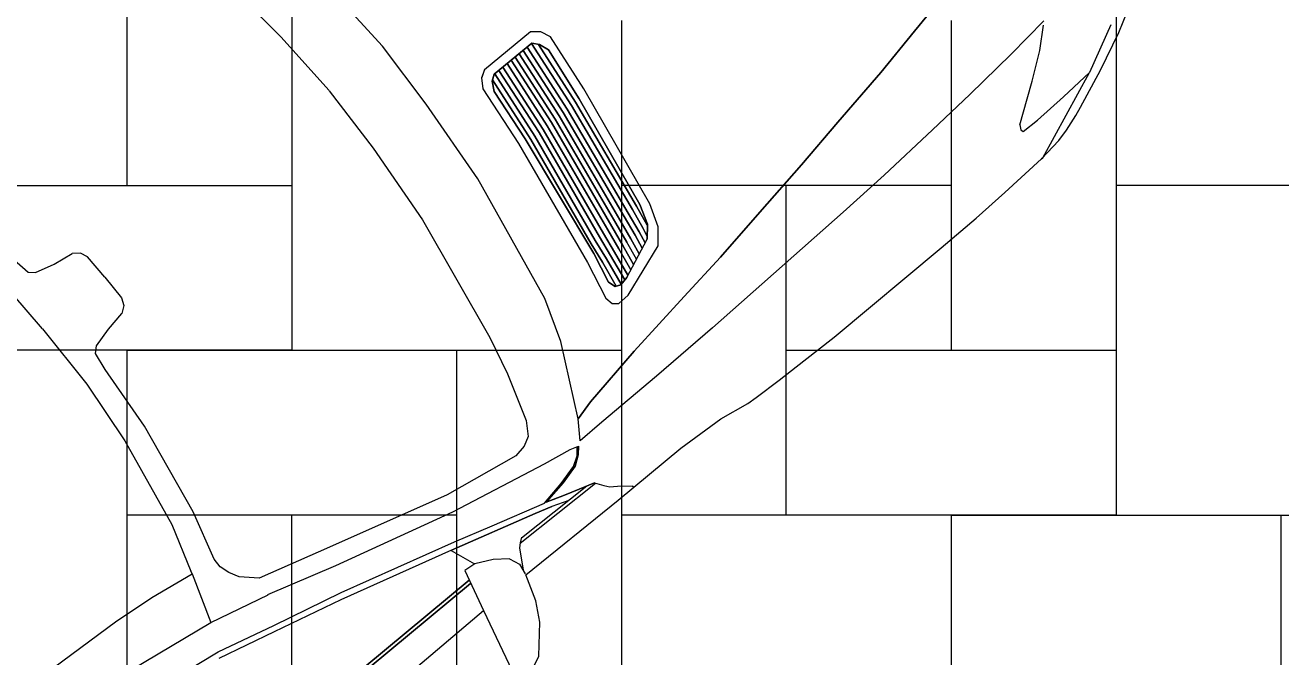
# Model space of a CAD drawing. Header units: millimetres. Extents: x 156050 to 369663, y -269476 to -128786.
# Drawn here: x 263119 to 265404, y -199447 to -198297 of the extents above; entities that cross this region are included whole.
import ezdxf

# ---------------------------------------------------------------- set-up
doc = ezdxf.new("R2010")
doc.units = ezdxf.units.MM
doc.header["$MEASUREMENT"] = 0
doc.set_wipeout_variables(frame=1)
doc.linetypes.add('Wipeout_Contour', pattern=[1000, 0, -1000])
doc.layers.add('Situace - koordinační', color=7, linetype='Continuous')
doc.styles.add('GENEROVANÝ_STYL_1', font='Arial.ttf')
doc.dimstyles.new('GENEROVANÝ_STYL__1', dxfattribs={"dimtxt": 600, "dimasz": 456, "dimexe": 0.18, "dimexo": 0.0625, "dimgap": 0, "dimtad": 1, "dimdec": 0, "dimzin": 0, "dimdsep": 46, "dimtxsty": 'GENEROVANÝ_STYL_1', "dimblk": 'ARROWHEAD_2', "dimblk1": 'ARROWHEAD_2', "dimblk2": 'ARROWHEAD_2', "dimcen": 0.09, "dimse1": 1, "dimse2": 1, "dimclrd": 7, "dimclre": 7, "dimclrt": 7, "dimazin": 0, "dimtfac": 1, "dimtdec": 4, "dimtmove": 2, "dimatfit": 3, "dimfxl": 1, "dimtolj": 1, "dimtzin": 0, "dimarcsym": 0})
doc.dimstyles.new('GENEROVANÝ_STYL__2', dxfattribs={"dimtxt": 600, "dimasz": 456, "dimexe": 0.18, "dimexo": 0.0625, "dimgap": 0, "dimtad": 1, "dimdec": 0, "dimzin": 0, "dimdsep": 46, "dimtxsty": 'GENEROVANÝ_STYL_1', "dimblk": 'ARROWHEAD_2', "dimblk1": 'ARROWHEAD_2', "dimblk2": 'ARROWHEAD_2', "dimcen": 0.09, "dimse1": 1, "dimse2": 1, "dimclrd": 7, "dimclre": 7, "dimclrt": 7, "dimazin": 0, "dimtfac": 1, "dimtdec": 4, "dimtmove": 0, "dimatfit": 3, "dimfxl": 1, "dimtolj": 1, "dimtzin": 0, "dimarcsym": 0})

# ---------------------------------------------------------------- blocks, each defined once
blk = doc.blocks.new('*X11')
at = {"layer": 'Situace - koordinační', "color": 253, "linetype": 'Continuous', "lineweight": 13, "true_color": 0xa8a8a8}
for p, q in [((265104.5, -197689.2), (265104.5, -198589.2)), ((263304.5, -197989.2), (263304.5, -198589.2)), ((263604.5, -197989.2), (263604.5, -198889.2)), ((264204.5, -198289.2), (264204.5, -199189.2)), ((264804.5, -198289.2), (264804.5, -198889.2)), ((265104.5, -198289.2), (265104.5, -199189.2)), ((263004.5, -198589.2), (263604.5, -198589.2)), ((264804.5, -198589.2), (264204.5, -198589.2)), ((264504.5, -199189.2), (264504.5, -198589.2)), ((266004.5, -198589.2), (265104.5, -198589.2)), ((263604.5, -198889.2), (262704.5, -198889.2)), ((263304.5, -198889.2), (264204.5, -198889.2)), ((263304.5, -198889.2), (263304.5, -199789.2)), ((263904.5, -198889.2), (263904.5, -199489.2)), ((264204.5, -198889.2), (264204.5, -199789.2)), ((264504.5, -198889.2), (265104.5, -198889.2)), ((263904.5, -199189.2), (263304.5, -199189.2)), ((263604.5, -199789.2), (263604.5, -199189.2)), ((265104.5, -199189.2), (264204.5, -199189.2)), ((264804.5, -199189.2), (265704.5, -199189.2)), ((264804.5, -199189.2), (264804.5, -200089.2)), ((265404.5, -199189.2), (265404.5, -199789.2))]:
    blk.add_line(p, q, dxfattribs=at)
blk = doc.blocks.new('výplň_1')
at = {"color": 254, "linetype": 'Wipeout_Contour', "lineweight": 0, "ltscale": 14459165.28293714}
blk.add_wipeout([(257736.9, -202722.8), (257704.5, -202761.1), (257472.8, -203118.3), (257287.4, -203501.5), (257151.3, -203904.9), (257066.6, -204322.1), (257034.6, -204746.6), (257055.8, -205171.8), (257129.9, -205591), (257255.7, -205997.7), (257431.3, -206385.5), (257653.9, -206748.4), (293199.4, -249246.5), (293593.1, -249026.5), (259030.8, -207703.9), (259010.1, -207427.9), (259010.7, -207151.1), (259032.5, -206875.2), (259075.4, -206601.8), (259139.1, -206332.5), (259177.9, -206211.2), (260581.5, -208143.5), (260762.6, -208392.9), (294380.6, -248586.5), (294774.4, -248366.5), (262964.5, -210334.7), (261108.9, -208103.2), (260971.3, -207916.8), (260963.2, -207902.5), (260856.1, -207715.7), (260764.9, -207502.7), (260698.9, -207280.6), (260658.9, -207052.4), (260645.5, -206821.1), (260658.9, -206589.8), (260698.9, -206361.5), (260764.9, -206139.4), (260841.1, -205961.6), (261312, -206453), (268416.5, -200545.4), (264580.3, -195932), (259462.5, -200187.6), (257296.6, -202263.4)], dxfattribs=at).dxf.layer = 'Situace - koordinační'
at = {"layer": 'Situace - koordinační', "color": 253, "linetype": 'Continuous', "lineweight": 13, "true_color": 0xa8a8a8}
blk.add_blockref('*X11', (0, 0), dxfattribs=at)
blk = doc.blocks.new('Luxusní auto 2 27')
at = {"layer": 'Situace - koordinační', "color": 253, "linetype": 'Continuous', "lineweight": 13, "true_color": 0xa8a8a8}
for p, q in [((629, 131.5), (643.4, 289.6)), ((503.6, 132), (497.6, 0)), ((503.6, 132), (497.6, 0)), ((623.8, 0.2), (629, 131.5)), ((1261.5, 129.8), (1256.2, 96.1)), ((1302, 0.2), (1304.3, 129.1)), ((1256.2, 96.1), (1246.2, 86.7)), ((1160.9, 62.1), (1173.2, 71)), ((1210.3, 77), (1173.2, 71)), ((1246.2, 86.7), (1210.3, 77)), ((1154.4, 0), (1155.3, 48.2)), ((1155.3, 48.2), (1160.9, 62.1)), ((503.6, -132), (497.6, 0)), ((503.6, -132), (497.6, 0)), ((1154.4, 0), (1155.3, -48.2)), ((623.8, -0.2), (629, -131.5)), ((1302, -0.2), (1304.3, -129.1)), ((1155.3, -48.2), (1160.9, -62.1)), ((1160.9, -62.1), (1173.2, -71)), ((1210.3, -77), (1173.2, -71)), ((1246.2, -86.7), (1210.3, -77)), ((1256.2, -96.1), (1246.2, -86.7)), ((1261.5, -129.8), (1256.2, -96.1)), ((518.1, -296.6), (503.6, -132)), ((518.1, -296.6), (503.6, -132)), ((629, -131.5), (643.4, -289.6)), ((1272.6, -254.6), (1261.5, -129.8)), ((1304.3, -129.1), (1317.3, -252.4)), ((259.1, -164), (273.5, -152.1)), ((273.5, -152.1), (382.2, -151.3)), ((381.9, -151.3), (395, -159.2)), ((382.2, -151.3), (396, -159.5)), ((396, -159.5), (406.6, -176.7)), ((251.5, -182.6), (259.1, -164)), ((265.3, -293.9), (251.5, -182.6)), ((275.7, -180.5), (269.5, -198.4)), ((269.5, -198.4), (275.7, -180.5)), ((285.1, -169.7), (275.7, -180.5)), ((275.7, -180.5), (285.1, -169.7)), ((277.3, -178.9), (292.4, -303.1)), ((292.4, -303.1), (277.3, -178.9)), ((373.9, -168.9), (285.1, -169.7)), ((285.1, -169.7), (373.9, -168.9)), ((285.6, -169.7), (301.9, -303)), ((301.9, -303), (285.6, -169.7)), ((295.8, -169.6), (312.1, -303.1)), ((312.1, -303.1), (295.8, -169.6)), ((321.5, -303), (305.2, -169.6)), ((305.2, -169.6), (321.5, -303)), ((315, -169.5), (331.4, -303.1)), ((331.4, -303.1), (315, -169.5)), ((340.8, -303), (324.5, -169.4)), ((324.5, -169.4), (340.8, -303)), ((333.5, -169.4), (349.8, -303.1)), ((349.8, -303.1), (333.5, -169.4)), ((359.3, -303), (343, -169.4)), ((343, -169.4), (359.3, -303)), ((353.2, -169.4), (369.6, -303.1)), ((369.6, -303.1), (353.2, -169.4)), ((378.9, -303), (362.7, -169.4)), ((362.7, -169.4), (378.9, -303)), ((372.5, -169.4), (388.7, -303.1)), ((388.7, -303.1), (372.5, -169.4)), ((384.5, -176.5), (373.9, -168.9)), ((373.9, -168.9), (384.5, -176.5)), ((398.2, -303), (382.6, -175.3)), ((382.6, -175.3), (398.2, -303)), ((393.6, -193.3), (384.5, -176.5)), ((384.5, -176.5), (393.6, -193.3)), ((406.6, -176.7), (420.4, -294)), ((269.5, -198.4), (283.7, -302.4)), ((283.7, -302.4), (269.5, -198.4)), ((405.7, -295.7), (393.6, -193.3)), ((393.6, -193.3), (405.7, -295.7)), ((1304.3, -431.1), (1272.6, -254.6)), ((1317.3, -252.4), (1349, -424.2)), ((306.9, -531.8), (265.3, -293.9)), ((443, -536.2), (405.7, -295.7)), ((405.7, -295.7), (443, -536.2)), ((420.4, -294), (462.4, -541.1)), ((563.8, -541.7), (518.1, -296.6)), ((563.8, -541.7), (518.1, -296.6)), ((643.4, -289.6), (686.1, -532.4)), ((321.3, -520.8), (283.7, -302.4)), ((283.7, -302.4), (321.3, -520.8)), ((328.3, -519.3), (292.4, -303.1)), ((292.4, -303.1), (328.3, -519.3)), ((301.9, -303), (337.9, -519.3)), ((337.9, -519.3), (301.9, -303)), ((312.1, -303.1), (348.1, -519.3)), ((348.1, -519.3), (312.1, -303.1)), ((357.6, -519.3), (321.5, -303)), ((321.5, -303), (357.6, -519.3)), ((331.4, -303.1), (367.5, -519.3)), ((367.5, -519.3), (331.4, -303.1)), ((377, -519.3), (340.8, -303)), ((340.8, -303), (377, -519.3)), ((349.8, -303.1), (386.1, -519.3)), ((386.1, -519.3), (349.8, -303.1)), ((395.6, -519.3), (359.3, -303)), ((359.3, -303), (395.6, -519.3)), ((369.6, -303.1), (405.9, -519.3)), ((405.9, -519.3), (369.6, -303.1)), ((415.4, -519.3), (378.9, -303)), ((378.9, -303), (415.4, -519.3)), ((388.7, -303.1), (425.7, -519.3)), ((425.7, -519.3), (388.7, -303.1)), ((435.1, -519.3), (398.2, -303)), ((398.2, -303), (435.1, -519.3)), ((1329.9, -522), (1304.3, -431.1)), ((1349, -424.2), (1376.1, -511.5)), ((1541.1, -494.9), (1461.5, -502.9)), ((1720.7, -484.5), (1541.1, -494.9)), ((333.9, -557.4), (321.3, -520.8)), ((321.3, -520.8), (333.9, -557.4)), ((335.4, -558.3), (328.3, -519.3)), ((328.3, -519.3), (335.4, -558.3)), ((337.9, -519.3), (344.9, -558.3)), ((344.9, -558.3), (337.9, -519.3)), ((348.1, -519.3), (354.5, -558.3)), ((354.5, -558.3), (348.1, -519.3)), ((363.9, -558.3), (357.6, -519.3)), ((357.6, -519.3), (363.9, -558.3)), ((367.5, -519.3), (373.8, -558.3)), ((373.8, -558.3), (367.5, -519.3)), ((383.3, -558.3), (377, -519.3)), ((377, -519.3), (383.3, -558.3)), ((386.1, -519.3), (392.9, -558.3)), ((392.9, -558.3), (386.1, -519.3)), ((402.4, -558.3), (395.6, -519.3)), ((395.6, -519.3), (402.4, -558.3)), ((412.2, -558.3), (405.9, -519.3)), ((405.9, -519.3), (412.2, -558.3)), ((415.4, -519.3), (421.7, -558.3)), ((421.7, -558.3), (415.4, -519.3)), ((425.7, -519.3), (431.5, -558.3)), ((431.5, -558.3), (425.7, -519.3)), ((441, -558.3), (435.1, -519.3)), ((435.1, -519.3), (441, -558.3)), ((1330.4, -539.9), (1329.9, -522)), ((1376.1, -511.5), (1377.5, -517)), ((1377.5, -517), (1376.1, -511.5)), ((1377.3, -516.7), (1377.3, -516.7)), ((1461.5, -502.9), (1377.5, -517)), ((1377.5, -517), (1408, -606.8)), ((322, -573.5), (306.9, -531.8)), ((455.7, -593), (443, -536.2)), ((443, -536.2), (455.7, -593)), ((462.4, -541.1), (478.1, -612)), ((591.6, -620.5), (563.8, -541.7)), ((591.6, -620.5), (563.8, -541.7)), ((686.1, -532.4), (703.6, -603.8)), ((1324.8, -557.8), (1330.4, -539.9)), ((-264.5, -598.2), (-403.5, -571)), ((-403.5, -571), (-264.5, -598.2)), ((351.5, -577.8), (333.9, -557.4)), ((333.9, -557.4), (351.5, -577.8)), ((335.6, -559.4), (335.4, -558.3)), ((335.4, -558.3), (335.6, -559.4)), ((344.9, -558.3), (348.5, -574)), ((348.5, -574), (344.9, -558.3)), ((354.5, -558.3), (358.9, -580.8)), ((358.9, -580.8), (354.5, -558.3)), ((363.9, -558.3), (369.2, -584.9)), ((369.2, -584.9), (363.9, -558.3)), ((373.8, -558.3), (379.9, -589.3)), ((379.9, -589.3), (373.8, -558.3)), ((390.1, -593.4), (383.3, -558.3)), ((392.9, -558.3), (400.1, -597.8)), ((400.1, -597.8), (392.9, -558.3)), ((410.2, -601.8), (402.4, -558.3)), ((402.4, -558.3), (410.2, -601.8)), ((420.5, -606.1), (412.2, -558.3)), ((412.2, -558.3), (420.5, -606.1)), ((421.7, -558.3), (430.4, -608.8)), ((430.4, -608.8), (421.7, -558.3)), ((431.5, -558.3), (440.5, -610.8)), ((440.5, -610.8), (431.5, -558.3)), ((449.5, -607.9), (441, -558.3)), ((441, -558.3), (449.5, -607.9)), ((1315.1, -575.6), (1324.8, -557.8)), ((343.8, -600), (322, -573.5)), ((424.6, -608), (351.5, -577.8)), ((451.6, -607.1), (455.7, -593)), ((455.7, -593), (451.6, -607.1)), ((1289, -600.8), (1315.1, -575.6)), ((1573.4, -580.5), (1408, -606.8)), ((-169.3, -616.7), (-264.5, -598.2)), ((-264.5, -598.2), (-169.3, -616.7)), ((-51.5, -636), (-169.3, -616.7)), ((-169.3, -616.7), (-51.5, -635.9)), ((443.2, -634.2), (343.8, -600)), ((424.6, -608), (441.8, -611.1)), ((441.8, -611.1), (424.6, -608)), ((441.8, -611.1), (451.6, -607.1)), ((451.6, -607.1), (441.8, -611.1)), ((478.1, -612), (475.5, -627.4)), ((703.6, -603.8), (731.8, -690.6)), ((1154.7, -639.4), (1289, -600.8)), ((1408, -606.8), (1295.8, -634.3)), ((-51.5, -635.9), (49.1, -653.8)), ((49.1, -653.8), (-51.5, -636)), ((465.8, -635), (443.2, -634.2)), ((475.5, -627.4), (465.8, -635)), ((657.2, -749.4), (591.6, -620.5)), ((657.2, -749.4), (591.6, -620.5)), ((929, -702.8), (1154.7, -639.4)), ((1295.7, -634.1), (1166.6, -672.3)), ((1595.6, -631.1), (1432, -656.5)), ((162.7, -671), (49.1, -653.8)), ((49.1, -653.8), (162.7, -671)), ((1432, -656.5), (1323.5, -684.5)), ((270, -688.1), (162.7, -671)), ((162.7, -671), (270, -688.1)), ((1166.6, -672.3), (941.1, -733.4)), ((1323.5, -684.5), (1190.7, -716.4)), ((1330.3, -693.4), (1439, -666.1)), ((366.4, -701.5), (270, -688.1)), ((270, -688.1), (366.4, -701.4)), ((366.4, -701.4), (500.4, -719.4)), ((500.4, -719.4), (366.4, -701.5)), ((731.8, -690.6), (748, -715.7)), ((787.6, -728.3), (929, -702.8)), ((1199.7, -726.2), (1330.3, -693.4)), ((474.8, -715.9), (474.8, -716)), ((474.8, -716), (474.8, -715.9)), ((476, -716.1), (476, -716.1)), ((620.2, -739.5), (500.4, -719.4)), ((500.4, -719.4), (620.2, -739.4)), ((748, -715.7), (764.4, -724.7)), ((764.4, -724.7), (787.6, -728.3)), ((1190.7, -716.4), (973.7, -777.3)), ((987.5, -785.6), (1199.7, -726.2)), ((-457.5, -733.9), (-372.8, -742.4)), ((-417.3, -770.6), (-451.7, -739.6)), ((-372.8, -742.4), (-268.4, -750.9)), ((-268.4, -750.9), (-174.9, -756.9)), ((620.2, -739.4), (657.2, -749.4)), ((657.2, -749.4), (620.2, -739.5)), ((639.3, -744.6), (639.3, -744.5)), ((680, -782.4), (657.2, -749.4)), ((680, -782.4), (657.2, -749.4)), ((941.1, -733.4), (756.7, -772.5)), ((-370.9, -805), (-417.3, -770.6)), ((-174.9, -756.9), (-54.6, -764.1)), ((-54.6, -764.1), (46, -768.1)), ((46, -768.1), (363.3, -778)), ((756.7, -772.5), (703.8, -782.7)), ((363.3, -778), (498, -780.2)), ((498, -780.2), (627.9, -781.6)), ((627.9, -781.6), (680, -782.4)), ((703.8, -782.7), (688.3, -787.6)), ((688.3, -787.6), (699.1, -799.7)), ((699.1, -799.7), (688.3, -787.6)), ((701.4, -799.7), (691.2, -787.4)), ((699.1, -799.7), (716.6, -811.5)), ((716.6, -811.5), (699.1, -799.7)), ((719.2, -810.1), (701.4, -799.7)), ((902, -798.4), (802.2, -827.7)), ((827.6, -831.3), (987.5, -785.6)), ((987.5, -785.6), (827.6, -831.3)), ((973.7, -777.3), (902, -798.4)), ((987.8, -785.6), (970.9, -831.6)), ((-548.9, -837.4), (-585.6, -817.6)), ((-546.4, -817.5), (-461.3, -859.5)), ((-343.7, -823.6), (-370.9, -805)), ((716.6, -811.5), (752.7, -821)), ((752.7, -821), (716.6, -811.5)), ((756.2, -819.9), (719.2, -810.1)), ((752.7, -821), (798.9, -828.6)), ((798.9, -828.6), (752.7, -821)), ((802.2, -827.7), (756.2, -819.9)), ((-479.4, -868.8), (-548.9, -837.4)), ((-302.9, -851.7), (-343.7, -823.6)), ((765.3, -840), (737.7, -848.9)), ((737.7, -848.9), (765.3, -840)), ((798.9, -828.6), (765.3, -840)), ((765.3, -840), (798.9, -828.6)), ((765.6, -852.4), (795.9, -841.2)), ((795.9, -841.2), (827.6, -831.3)), ((827.6, -831.3), (795.9, -841.2)), ((798.9, -827.2), (798.9, -828.6)), ((798.9, -828.6), (798.9, -827.2)), ((939.8, -847), (970.5, -831.6)), ((970.5, -831.6), (992.2, -829.4)), ((992.2, -829.4), (1012.6, -907.1)), ((-461.3, -859.5), (-461.4, -859.5)), ((-461.3, -859.5), (-461.4, -859.5)), ((-296.4, -924.6), (-461.3, -859.5)), ((-396.5, -862.9), (-461.3, -859.5)), ((-332.7, -865.5), (-396.5, -862.9)), ((-299.7, -864.5), (-332.7, -865.5)), ((-302.9, -851.7), (-298.2, -859.8)), ((-298.2, -859.8), (-299.7, -864.5)), ((708.5, -857.6), (698.8, -872.5)), ((883.2, -855.6), (707.5, -859.2)), ((737.7, -848.9), (708.5, -857.6)), ((708.5, -857.6), (737.7, -848.9)), ((712.6, -856.6), (712.7, -856.6)), ((723.1, -853.3), (875.5, -850)), ((874.2, -849), (882.5, -855)), ((882.5, -855), (889.1, -861.2)), ((889.1, -861.2), (910.4, -896.9)), ((916.4, -865.2), (908.2, -884.3)), ((916.4, -865.2), (939.8, -847)), ((997.4, -848), (1484, -847.6)), ((1484, -847.6), (997.4, -848)), ((1482.2, -853.7), (999.3, -854.3)), ((999.3, -854.3), (1482.2, -853.7)), ((-408.1, -897.3), (-479.4, -868.8)), ((692.1, -881.2), (675, -892.5)), ((698.8, -872.5), (692.1, -881.2)), ((908.2, -884.3), (911.6, -904.2)), ((-392.5, -903.6), (-408.1, -897.3)), ((-362.1, -913.6), (-392.5, -903.6)), ((-339.2, -918.8), (-362.1, -913.6)), ((547.8, -909.5), (457.5, -915.4)), ((695.5, -909.4), (547.8, -909.5)), ((658.9, -909.4), (660.2, -905.9)), ((675, -892.5), (660.2, -905.9)), ((912, -906.7), (695.5, -909.4)), ((928, -954.6), (912, -906.7)), ((1464.3, -910.9), (1012.6, -907.1)), ((1012.6, -907.1), (1049.5, -1050.8)), ((-293.6, -924.6), (-339.2, -918.8)), ((-293.6, -924.6), (-296.4, -924.6)), ((-296.4, -924.6), (-293.6, -924.6)), ((-202.8, -928.8), (-293.6, -924.6)), ((-133, -931.1), (-202.8, -928.8)), ((-49.6, -932.3), (-133, -931.1)), ((204, -932.3), (-49.6, -932.3)), ((274.1, -930.3), (204, -932.3)), ((330.9, -928.7), (274.1, -930.3)), ((383.1, -926.4), (330.9, -928.7)), ((401.9, -924.9), (383.1, -926.4)), ((457.5, -915.4), (401.9, -924.9)), ((947.4, -988.9), (928, -954.6)), ((988.2, -1035.4), (947.4, -988.9)), ((1027.8, -1053.1), (988.2, -1035.4))]:
    blk.add_line(p, q, dxfattribs=at)
blk = doc.blocks.new('*D79')
at = {"layer": 'Situace - koordinační', "color": 7, "linetype": 'Continuous', "lineweight": 13, "transparency": 16777216}
for p, q in [((254939.8, -186266.5), (255576.2, -185630.1)), ((255050.6, -185740.9), (255258, -185948.3)), ((255592.7, -185858.7), (254923.4, -186038)), ((255258, -185948.3), (272009.4, -202699.7)), ((271691.2, -203017.9), (272327.6, -202381.5)), ((271674.8, -202789.4), (272344, -202610.1)), ((272009.4, -202699.7), (272216.9, -202907.2))]:
    blk.add_line(p, q, dxfattribs=at)
at = {"layer": 'Situace - koordinační', "color": 7, "lineweight": 13, "transparency": 16777216, "insert": (262965.9, -193486.5), "char_height": 600, "attachment_point": 7, "rotation": 315, "style": 'GENEROVANÝ_STYL_1'}
blk.add_mtext('\\A1;23\\~690', dxfattribs=at)
blk = doc.blocks.new('ARROWHEAD_2')
at = {"color": 0, "linetype": 'Continuous', "lineweight": 0}
for p, q in [((-0.3781, -0.655), (0.3781, 0.655)), ((0, 0), (-1, 0))]:
    blk.add_line(p, q, dxfattribs=at)
blk = doc.blocks.new('*D80')
at = {"layer": 'Situace - koordinační', "color": 7, "linetype": 'Continuous', "lineweight": 13, "transparency": 16777216}
for p, q in [((257857, -183789.7), (257220.6, -184426.1)), ((257538.8, -184107.9), (257331.4, -183900.5)), ((257873.4, -184018.3), (257204.2, -184197.6)), ((274226.9, -200796), (257538.8, -184107.9)), ((274545.1, -200477.8), (273908.7, -201114.2)), ((273892.3, -200885.7), (274561.5, -200706.4)), ((274434.4, -201003.5), (274226.9, -200796))]:
    blk.add_line(p, q, dxfattribs=at)
at = {"layer": 'Situace - koordinační', "color": 7, "lineweight": 13, "transparency": 16777216, "insert": (265077.9, -191477.3), "char_height": 600, "attachment_point": 7, "rotation": 315, "style": 'GENEROVANÝ_STYL_1'}
blk.add_mtext('\\A1;23\\~600', dxfattribs=at)
blk = doc.blocks.new('*D81')
at = {"layer": 'Situace - koordinační', "color": 7, "linetype": 'Continuous', "lineweight": 13, "transparency": 16777216}
for p, q in [((259388.9, -182623.1), (260025.3, -181986.7)), ((259499.7, -182097.5), (259707.1, -182304.9)), ((260041.7, -182215.3), (259372.5, -182394.6)), ((259707.1, -182304.9), (276395.2, -198993)), ((276077, -199311.2), (276713.4, -198674.8)), ((276060.6, -199082.6), (276729.8, -198903.3)), ((276395.2, -198993), (276602.7, -199200.5))]:
    blk.add_line(p, q, dxfattribs=at)
at = {"layer": 'Situace - koordinační', "color": 7, "lineweight": 13, "transparency": 16777216, "insert": (267246.2, -189674.3), "char_height": 600, "attachment_point": 7, "rotation": 315, "style": 'GENEROVANÝ_STYL_1'}
blk.add_mtext('\\A1;23\\~600', dxfattribs=at)

msp = doc.modelspace()

# ---------------------------------------------------------------- block references
at = {"layer": 'Situace - koordinační', "color": 253, "linetype": 'Continuous', "lineweight": 13, "true_color": 0xa8a8a8}
msp.add_blockref('výplň_1', (0, 0), dxfattribs=at)

# ---------------------------------------------------------------- next in the draw order: block references
at = {"layer": 'Situace - koordinační', "color": 146, "linetype": 'Continuous', "lineweight": 13, "true_color": 0x1a4f6e, "xscale": -1, "zscale": 1000, "rotation": 39.74483955465098}
msp.add_blockref('Luxusní auto 2 27', (264152.1, -198017.8), dxfattribs=at)

# ---------------------------------------------------------------- next in the draw order: dimensions: what is measured, and where the dimension line sits
at = {"layer": 'Situace - koordinační', "color": 7, "linetype": 'Continuous', "lineweight": 13}
for base, p1, p2, angle, dimstyle, picture, middle in [((276395.1997, -198992.9904), (259707.1347, -182304.9249), (276395.1997, -198992.9904), 315, 'GENEROVANÝ_STYL__2', '*D81', (268374.1444, -190377.9654)), ((257538.839, -184107.9469), (274226.9042, -200796.0121), (257538.839, -184107.9469), 135, 'GENEROVANÝ_STYL__2', '*D80', (266205.8489, -192180.9871)), ((272009.4, -202699.7), (254924.6, -186281.8), (272009.4, -202699.7), 315, 'GENEROVANÝ_STYL__1', '*D79', (264093.8, -194190.1))]:
    dim = msp.add_linear_dim(base=base, p1=p1, p2=p2, angle=angle, dimstyle=dimstyle, dxfattribs=at)
    dim.commit()
    dim.dimension.update_dxf_attribs({"geometry": picture, "text_midpoint": middle, "dimtype": 160, "text_rotation": 315})

doc.saveas('drawing.dxf')
